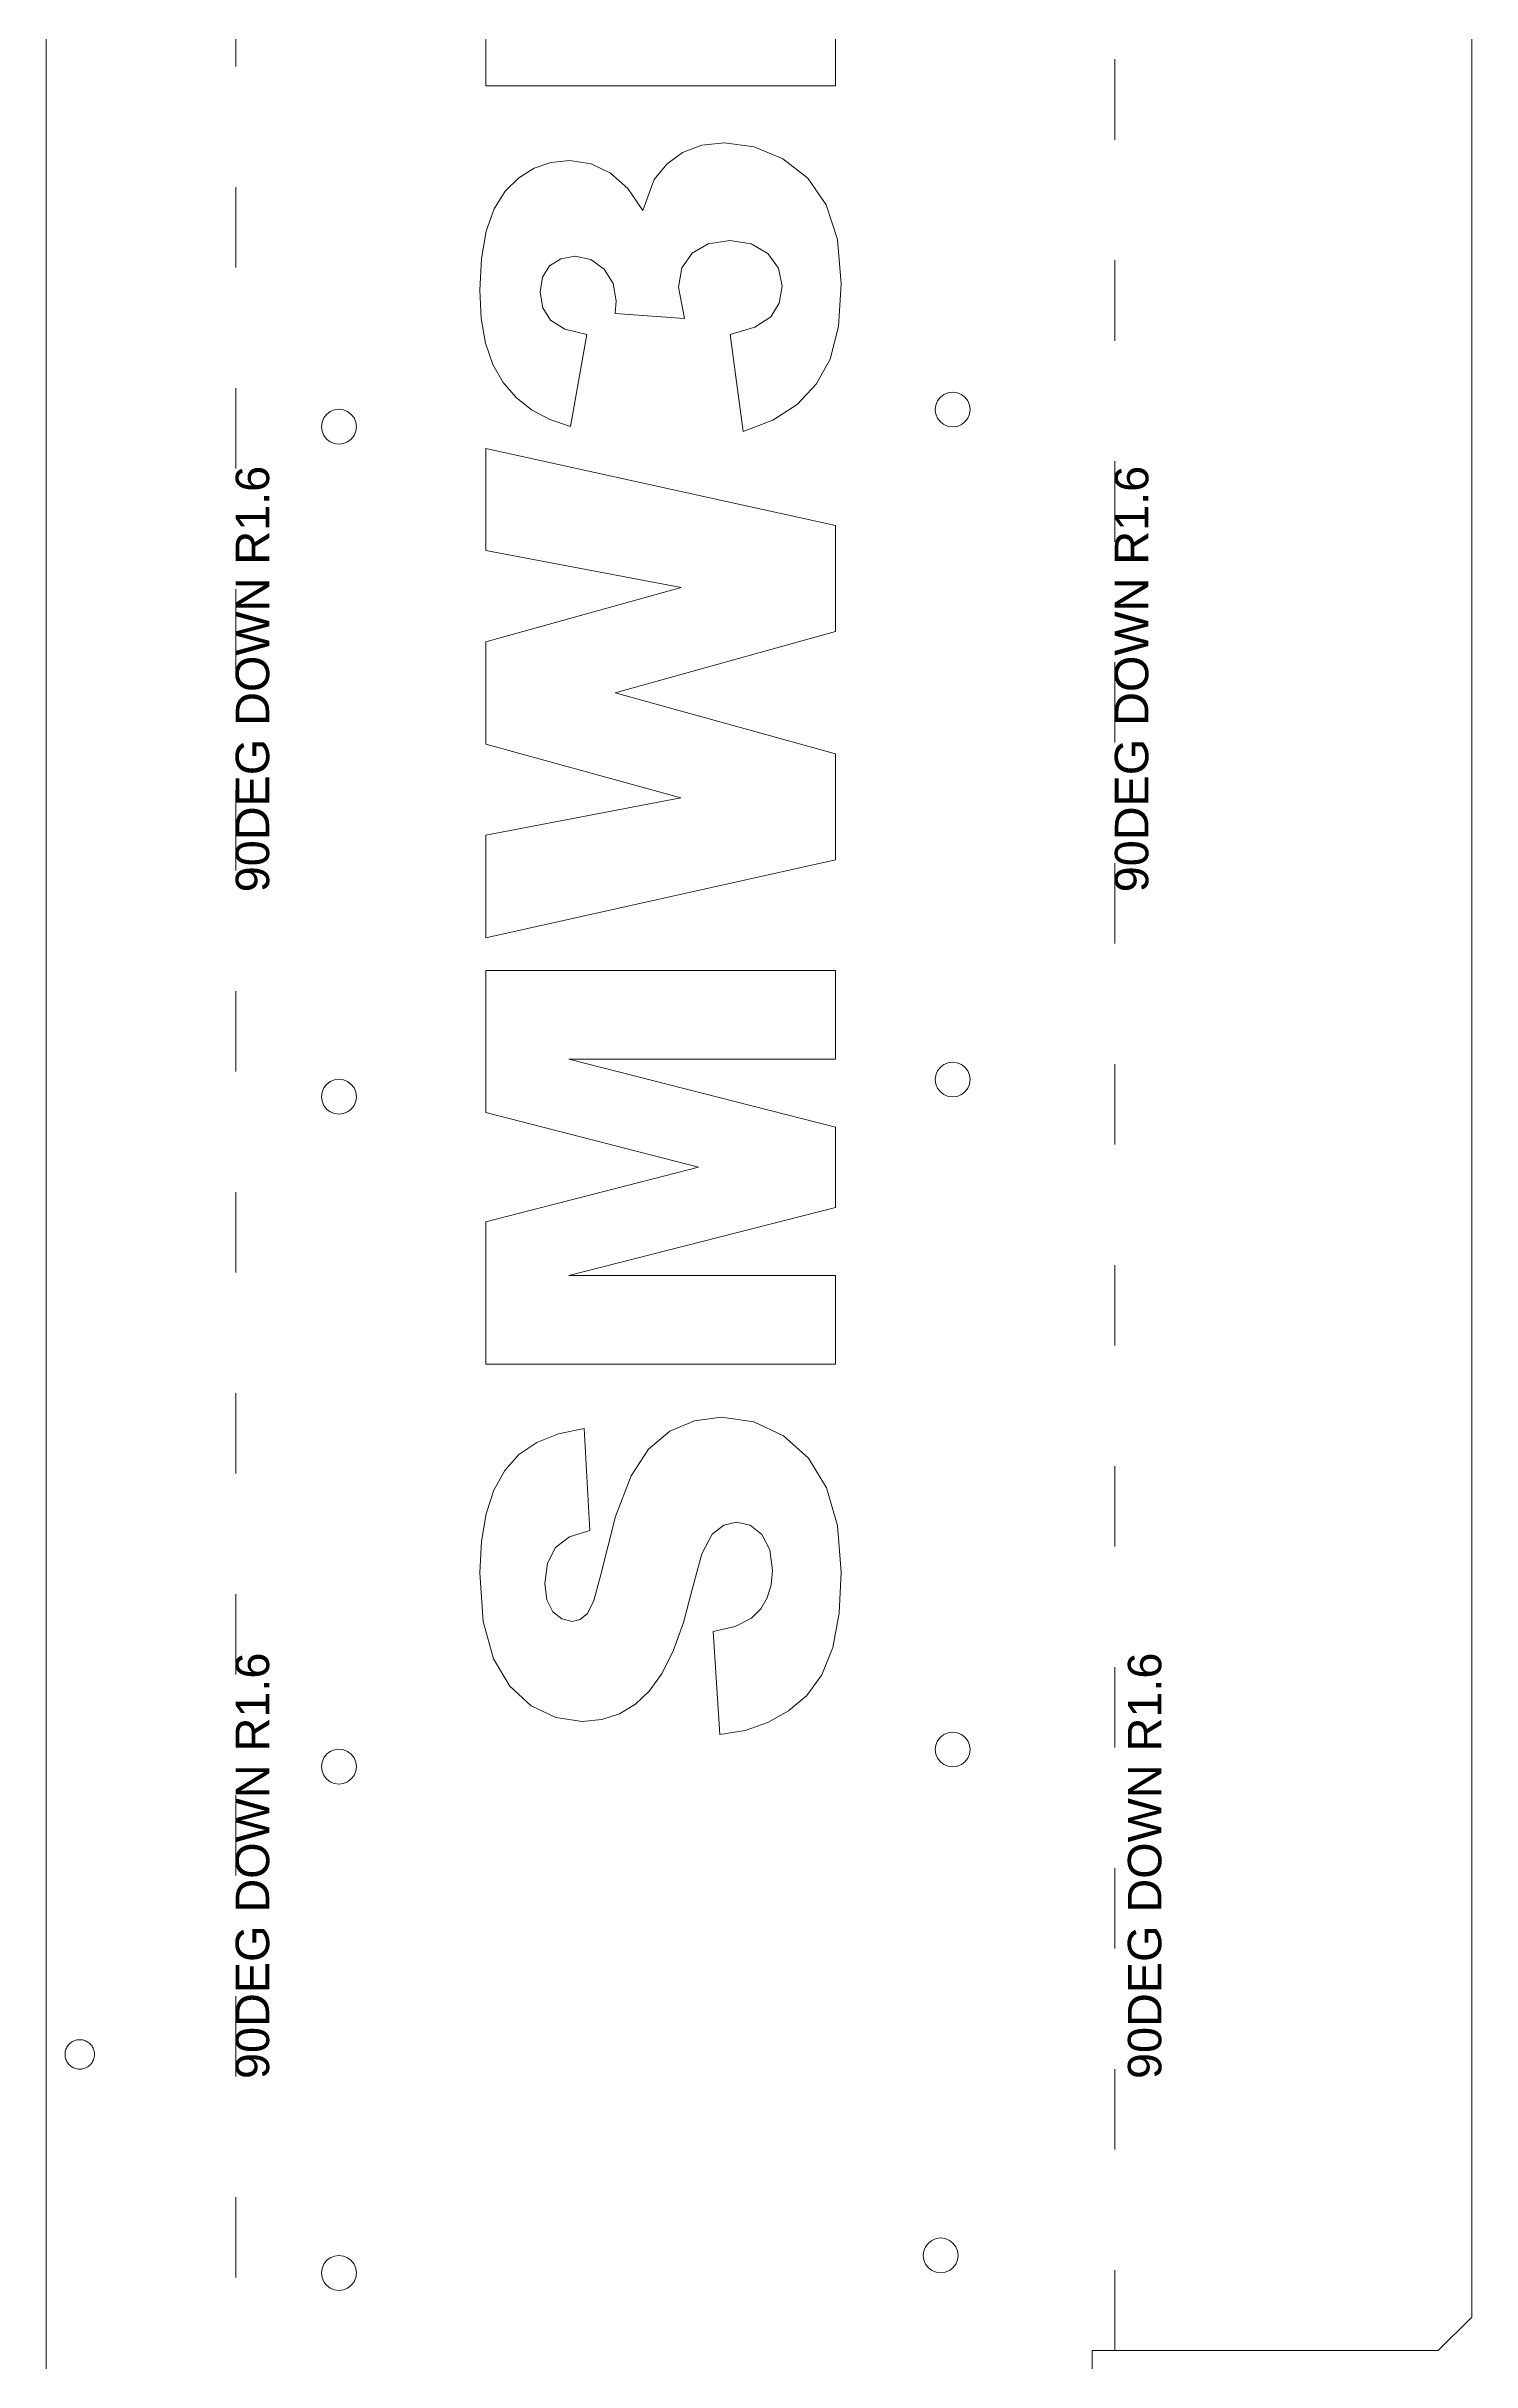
# Model space of a CAD drawing. Extents: x -21 to 705, y 870 to 3200.
# Drawn here: x -21.5 to 191.3, y 2517.8 to 2863.4 of the extents above; entities that cross this region are included whole.
import ezdxf

# ---------------------------------------------------------------- set-up
doc = ezdxf.new("R2010")
doc.units = 0
doc.linetypes.add('ACAD_ISO03W100', pattern=[30, 12, -18])
doc.layers.get('0').update_dxf_attribs({"lineweight": 25, "true_color": 0xffffff})
doc.layers.add('Layer0', color=7, linetype='BYLAYER', lineweight=5)
doc.styles.add('textstyle16', font='')
doc.styles.add('textstyle17', font='')
doc.styles.add('textstyle20', font='')
doc.styles.add('textstyle21', font='')
doc.styles.get('textstyle16').set_extended_font_data('Arial')
doc.styles.get('textstyle17').set_extended_font_data('Arial')
doc.styles.get('textstyle20').set_extended_font_data('Arial')
doc.styles.get('textstyle21').set_extended_font_data('Arial')

msp = doc.modelspace()

# ---------------------------------------------------------------- linework, layer by layer
at = {"layer": 'Layer0', "color": 2, "linetype": 'ACAD_ISO03W100', "true_color": 0xffff00}
for p, q in [((6.78, 3022.36), (6.78, 2495.56)), ((138.05, 2519.46), (138.05, 2954.81))]:
    msp.add_line(p, q, dxfattribs=at)
at = {"layer": 'Layer0'}
for p, q in [((-21.5, 3017.36), (-21.5, 2500.56)), ((191.34, 2524.46), (191.34, 2993.46)), ((44.12, 2873.64), (44.12, 2857.51)), ((96.32, 2873.64), (96.32, 2857.51)), ((44.12, 2857.51), (96.32, 2857.51)), ((76.38, 2848.64), (73.51, 2847.55)), ((79.76, 2849), (76.38, 2848.64)), ((79.76, 2849), (84.22, 2848.4)), ((84.22, 2848.4), (88.5, 2846.61)), ((51.34, 2845.19), (49.06, 2843.76)), ((51.34, 2845.19), (53.85, 2846.04)), ((56.62, 2846.33), (53.85, 2846.04)), ((59.84, 2845.86), (56.62, 2846.33)), ((62.74, 2844.47), (59.84, 2845.86)), ((62.74, 2844.47), (65.31, 2842.15)), ((69.29, 2843.51), (71.15, 2845.82)), ((73.51, 2847.55), (71.15, 2845.82)), ((92.21, 2843.7), (88.5, 2846.61)), ((47.04, 2841.77), (45.37, 2839.14)), ((49.06, 2843.76), (47.04, 2841.77)), ((67.55, 2838.88), (65.31, 2842.15)), ((67.55, 2838.88), (69.29, 2843.51)), ((94.95, 2839.74), (92.21, 2843.7)), ((45.37, 2839.14), (44.18, 2835.8)), ((96.64, 2834.55), (94.95, 2839.74)), ((44.18, 2835.8), (43.47, 2831.75)), ((77.32, 2833.93), (74.92, 2832.53)), ((77.32, 2833.93), (80.54, 2834.4)), ((80.54, 2834.4), (83.75, 2833.91)), ((83.75, 2833.91), (86.24, 2832.46)), ((97.21, 2827.95), (96.64, 2834.55)), ((43.47, 2831.75), (43.23, 2826.99)), ((52.59, 2828.93), (53.66, 2830.62)), ((55.33, 2831.69), (53.66, 2830.62)), ((57.47, 2832.05), (55.33, 2831.69)), ((57.47, 2832.05), (59.79, 2831.57)), ((59.79, 2831.57), (61.78, 2830.14)), ((73.42, 2830.32), (74.92, 2832.53)), ((86.24, 2832.46), (87.84, 2830.27)), ((43.23, 2826.99), (43.45, 2822.79)), ((52.59, 2828.93), (52.24, 2826.71)), ((61.78, 2830.14), (63.14, 2828)), ((63.14, 2828), (63.59, 2825.39)), ((72.92, 2827.45), (73.42, 2830.32)), ((72.92, 2827.45), (73.78, 2822.75)), ((87.84, 2830.27), (88.38, 2827.6)), ((88.38, 2827.6), (87.95, 2825.06)), ((97.21, 2827.95), (96.79, 2821.58)), ((52.24, 2826.71), (52.62, 2824.38)), ((53.79, 2822.54), (52.62, 2824.38)), ((63.59, 2825.39), (63.42, 2823.5)), ((63.42, 2823.5), (73.78, 2822.75)), ((87.95, 2825.06), (86.69, 2823.02)), ((44.1, 2819.1), (43.45, 2822.79)), ((53.79, 2822.54), (55.92, 2821.2)), ((59.22, 2820.37), (55.92, 2821.2)), ((56.76, 2806.66), (59.22, 2820.37)), ((80.62, 2820.37), (84.32, 2821.46)), ((80.62, 2820.37), (82.54, 2805.88)), ((86.69, 2823.02), (84.32, 2821.46)), ((96.79, 2821.58), (95.53, 2816.72)), ((44.1, 2819.1), (45.19, 2815.91)), ((95.53, 2816.72), (93.47, 2812.97)), ((45.19, 2815.91), (46.72, 2813.23)), ((46.72, 2813.23), (48.65, 2811)), ((48.65, 2811), (50.97, 2809.16)), ((90.64, 2809.95), (87, 2807.61)), ((93.47, 2812.97), (90.64, 2809.95)), ((111.24, 2809.18), (111.32, 2809.85)), ((111.32, 2809.85), (111.58, 2810.48)), ((111.58, 2810.48), (112, 2811.02)), ((112, 2811.02), (112.54, 2811.43)), ((112.54, 2811.43), (113.16, 2811.69)), ((113.16, 2811.69), (113.84, 2811.78)), ((113.84, 2811.78), (114.51, 2811.69)), ((114.51, 2811.69), (115.14, 2811.43)), ((115.14, 2811.43), (115.67, 2811.02)), ((115.67, 2811.02), (116.09, 2810.48)), ((116.09, 2810.48), (116.35, 2809.85)), ((116.35, 2809.85), (116.44, 2809.18)), ((19.6, 2806.62), (19.69, 2807.29)), ((19.69, 2805.94), (19.6, 2806.62)), ((19.69, 2807.29), (19.95, 2807.92)), ((19.95, 2807.92), (20.36, 2808.46)), ((20.36, 2808.46), (20.9, 2808.87)), ((20.9, 2808.87), (21.53, 2809.13)), ((21.53, 2809.13), (22.2, 2809.22)), ((22.2, 2809.22), (22.87, 2809.13)), ((22.87, 2809.13), (23.5, 2808.87)), ((23.5, 2808.87), (24.04, 2808.46)), ((24.04, 2808.46), (24.45, 2807.92)), ((24.45, 2807.92), (24.71, 2807.29)), ((24.71, 2807.29), (24.8, 2806.62)), ((24.8, 2806.62), (24.71, 2805.94)), ((50.97, 2809.16), (53.67, 2807.71)), ((53.67, 2807.71), (56.76, 2806.66)), ((87, 2807.61), (82.54, 2805.88)), ((111.32, 2808.5), (111.24, 2809.18)), ((111.58, 2807.88), (111.32, 2808.5)), ((112, 2807.34), (111.58, 2807.88)), ((112.54, 2806.93), (112, 2807.34)), ((113.16, 2806.67), (112.54, 2806.93)), ((113.84, 2806.58), (113.16, 2806.67)), ((114.51, 2806.67), (113.84, 2806.58)), ((115.14, 2806.93), (114.51, 2806.67)), ((115.67, 2807.34), (115.14, 2806.93)), ((116.09, 2807.88), (115.67, 2807.34)), ((116.35, 2808.5), (116.09, 2807.88)), ((116.44, 2809.18), (116.35, 2808.5)), ((19.95, 2805.32), (19.69, 2805.94)), ((20.36, 2804.78), (19.95, 2805.32)), ((20.9, 2804.36), (20.36, 2804.78)), ((21.53, 2804.11), (20.9, 2804.36)), ((22.2, 2804.02), (21.53, 2804.11)), ((22.87, 2804.11), (22.2, 2804.02)), ((23.5, 2804.36), (22.87, 2804.11)), ((24.04, 2804.78), (23.5, 2804.36)), ((24.45, 2805.32), (24.04, 2804.78)), ((24.71, 2805.94), (24.45, 2805.32)), ((44.12, 2803.38), (44.12, 2788.14)), ((96.32, 2791.88), (44.12, 2803.38)), ((96.32, 2776.06), (96.32, 2791.88)), ((44.12, 2788.14), (73.3, 2782.62)), ((73.3, 2782.62), (44.12, 2774.53)), ((96.32, 2776.06), (63.45, 2766.9)), ((44.12, 2759.26), (44.12, 2774.53)), ((63.45, 2766.9), (96.32, 2757.78)), ((73.27, 2751.21), (44.12, 2759.26)), ((96.32, 2741.97), (96.32, 2757.78)), ((44.12, 2745.67), (73.27, 2751.21)), ((44.12, 2745.67), (44.12, 2730.35)), ((96.32, 2741.97), (44.12, 2730.35)), ((44.12, 2725.44), (44.12, 2704.24)), ((96.32, 2725.44), (44.12, 2725.44)), ((96.32, 2712.23), (96.32, 2725.44)), ((56.51, 2712.23), (96.32, 2712.23)), ((96.32, 2702.05), (56.51, 2712.23)), ((111.24, 2709.18), (111.32, 2709.85)), ((111.32, 2709.85), (111.58, 2710.48)), ((111.58, 2710.48), (112, 2711.02)), ((112, 2711.02), (112.54, 2711.43)), ((112.54, 2711.43), (113.16, 2711.69)), ((113.16, 2711.69), (113.84, 2711.78)), ((113.84, 2711.78), (114.51, 2711.69)), ((114.51, 2711.69), (115.14, 2711.43)), ((115.14, 2711.43), (115.67, 2711.02)), ((115.67, 2711.02), (116.09, 2710.48)), ((116.09, 2710.48), (116.35, 2709.85)), ((116.35, 2709.85), (116.44, 2709.18)), ((19.6, 2706.62), (19.69, 2707.29)), ((19.69, 2705.94), (19.6, 2706.62)), ((19.69, 2707.29), (19.95, 2707.92)), ((19.95, 2707.92), (20.36, 2708.46)), ((20.36, 2708.46), (20.9, 2708.87)), ((20.9, 2708.87), (21.53, 2709.13)), ((21.53, 2709.13), (22.2, 2709.22)), ((22.2, 2709.22), (22.87, 2709.13)), ((22.87, 2709.13), (23.5, 2708.87)), ((23.5, 2708.87), (24.04, 2708.46)), ((24.04, 2708.46), (24.45, 2707.92)), ((24.45, 2707.92), (24.71, 2707.29)), ((24.71, 2707.29), (24.8, 2706.62)), ((24.8, 2706.62), (24.71, 2705.94)), ((111.32, 2708.5), (111.24, 2709.18)), ((111.58, 2707.88), (111.32, 2708.5)), ((112, 2707.34), (111.58, 2707.88)), ((112.54, 2706.93), (112, 2707.34)), ((113.16, 2706.67), (112.54, 2706.93)), ((113.84, 2706.58), (113.16, 2706.67)), ((114.51, 2706.67), (113.84, 2706.58)), ((115.14, 2706.93), (114.51, 2706.67)), ((115.67, 2707.34), (115.14, 2706.93)), ((116.09, 2707.88), (115.67, 2707.34)), ((116.35, 2708.5), (116.09, 2707.88)), ((116.44, 2709.18), (116.35, 2708.5)), ((19.95, 2705.32), (19.69, 2705.94)), ((20.36, 2704.78), (19.95, 2705.32)), ((20.9, 2704.36), (20.36, 2704.78)), ((21.53, 2704.11), (20.9, 2704.36)), ((22.2, 2704.02), (21.53, 2704.11)), ((22.87, 2704.11), (22.2, 2704.02)), ((23.5, 2704.36), (22.87, 2704.11)), ((24.04, 2704.78), (23.5, 2704.36)), ((24.45, 2705.32), (24.04, 2704.78)), ((24.71, 2705.94), (24.45, 2705.32)), ((44.12, 2704.24), (75.88, 2696.12)), ((96.32, 2690.09), (96.32, 2702.05)), ((75.88, 2696.12), (44.12, 2687.94)), ((56.51, 2679.93), (96.32, 2690.09)), ((44.12, 2687.94), (44.12, 2666.72)), ((96.32, 2679.93), (56.51, 2679.93)), ((96.32, 2666.72), (96.32, 2679.93)), ((96.32, 2666.72), (44.12, 2666.72)), ((71.61, 2656.7), (75.27, 2658.26)), ((75.27, 2658.26), (79.33, 2658.78)), ((79.33, 2658.78), (84.16, 2658.09)), ((84.16, 2658.09), (88.59, 2656.01)), ((51.77, 2655.01), (49.08, 2653.19)), ((55, 2656.31), (51.77, 2655.01)), ((58.79, 2657.07), (55, 2656.31)), ((59.68, 2641.87), (58.79, 2657.07)), ((68.43, 2653.99), (71.61, 2656.7)), ((92.32, 2652.68), (88.59, 2656.01)), ((46.95, 2650.83), (45.32, 2647.9)), ((49.08, 2653.19), (46.95, 2650.83)), ((68.43, 2653.99), (65.82, 2650.04)), ((92.32, 2652.68), (95.02, 2648.24)), ((45.32, 2647.9), (44.16, 2644.38)), ((63.5, 2643.97), (65.82, 2650.04)), ((95.02, 2648.24), (96.66, 2642.61)), ((44.16, 2644.38), (43.46, 2640.27)), ((63.5, 2643.97), (61.21, 2634.89)), ((56.63, 2640.93), (54.55, 2639.32)), ((56.63, 2640.93), (59.68, 2641.87)), ((77.94, 2641.34), (76.39, 2638.38)), ((77.94, 2641.34), (79.65, 2642.67)), ((79.65, 2642.67), (81.58, 2643.12)), ((81.58, 2643.12), (83.58, 2642.65)), ((85.33, 2641.25), (83.58, 2642.65)), ((85.33, 2641.25), (86.55, 2638.98)), ((96.66, 2642.61), (97.21, 2635.67)), ((43.46, 2640.27), (43.23, 2635.57)), ((52.95, 2633.97), (53.35, 2637.01)), ((53.35, 2637.01), (54.55, 2639.32)), ((74.92, 2633.07), (76.39, 2638.38)), ((86.55, 2638.98), (86.95, 2635.92)), ((43.23, 2635.57), (43.74, 2628.28)), ((53.25, 2631.5), (52.95, 2633.97)), ((61.21, 2634.89), (60.28, 2631.4)), ((86.76, 2633.74), (86.16, 2631.83)), ((86.95, 2635.92), (86.76, 2633.74)), ((96.89, 2629.53), (97.21, 2635.67)), ((54.14, 2629.73), (53.25, 2631.5)), ((60.28, 2631.4), (59.29, 2629.48)), ((74.92, 2633.07), (73.63, 2628.15)), ((85.17, 2630.18), (83.78, 2628.8)), ((86.16, 2631.83), (85.17, 2630.18)), ((43.74, 2628.28), (45.28, 2622.73)), ((55.46, 2628.66), (54.14, 2629.73)), ((57.04, 2628.3), (55.46, 2628.66)), ((58.23, 2628.6), (57.04, 2628.3)), ((59.29, 2629.48), (58.23, 2628.6)), ((72.14, 2623.99), (73.63, 2628.15)), ((78.09, 2626.77), (81.38, 2627.53)), ((79.05, 2611.43), (78.09, 2626.77)), ((83.78, 2628.8), (81.38, 2627.53)), ((95.93, 2624.4), (96.89, 2629.53)), ((70.46, 2620.58), (72.14, 2623.99)), ((95.93, 2624.4), (94.32, 2620.31)), ((45.28, 2622.73), (47.71, 2618.64)), ((68.58, 2617.94), (70.46, 2620.58)), ((94.32, 2620.31), (92.08, 2617.23)), ((47.71, 2618.64), (50.9, 2615.72)), ((66.47, 2615.95), (68.58, 2617.94)), ((89.34, 2614.94), (92.08, 2617.23)), ((54.59, 2613.97), (50.9, 2615.72)), ((58.5, 2613.38), (54.59, 2613.97)), ((58.5, 2613.38), (61.43, 2613.67)), ((61.43, 2613.67), (64.08, 2614.52)), ((64.08, 2614.52), (66.47, 2615.95)), ((86.26, 2613.22), (82.83, 2612.04)), ((86.26, 2613.22), (89.34, 2614.94)), ((21.53, 2609.13), (22.2, 2609.22)), ((22.2, 2609.22), (22.87, 2609.13)), ((82.83, 2612.04), (79.05, 2611.43)), ((111.24, 2609.18), (111.32, 2609.85)), ((111.32, 2609.85), (111.58, 2610.48)), ((111.58, 2610.48), (112, 2611.02)), ((112, 2611.02), (112.54, 2611.43)), ((112.54, 2611.43), (113.16, 2611.69)), ((113.16, 2611.69), (113.84, 2611.78)), ((113.84, 2611.78), (114.51, 2611.69)), ((114.51, 2611.69), (115.14, 2611.43)), ((115.14, 2611.43), (115.67, 2611.02)), ((115.67, 2611.02), (116.09, 2610.48)), ((116.09, 2610.48), (116.35, 2609.85)), ((116.35, 2609.85), (116.44, 2609.18)), ((19.6, 2606.62), (19.69, 2607.29)), ((19.69, 2605.94), (19.6, 2606.62)), ((19.69, 2607.29), (19.95, 2607.92)), ((19.95, 2605.32), (19.69, 2605.94)), ((19.95, 2607.92), (20.36, 2608.46)), ((20.36, 2608.46), (20.9, 2608.87)), ((20.9, 2608.87), (21.53, 2609.13)), ((22.87, 2609.13), (23.5, 2608.87)), ((23.5, 2608.87), (24.04, 2608.46)), ((24.04, 2608.46), (24.45, 2607.92)), ((24.45, 2607.92), (24.71, 2607.29)), ((24.71, 2605.94), (24.45, 2605.32)), ((24.71, 2607.29), (24.8, 2606.62)), ((24.8, 2606.62), (24.71, 2605.94)), ((111.32, 2608.5), (111.24, 2609.18)), ((111.58, 2607.88), (111.32, 2608.5)), ((112, 2607.34), (111.58, 2607.88)), ((112.54, 2606.93), (112, 2607.34)), ((113.16, 2606.67), (112.54, 2606.93)), ((113.84, 2606.58), (113.16, 2606.67)), ((114.51, 2606.67), (113.84, 2606.58)), ((115.14, 2606.93), (114.51, 2606.67)), ((115.67, 2607.34), (115.14, 2606.93)), ((116.09, 2607.88), (115.67, 2607.34)), ((116.35, 2608.5), (116.09, 2607.88)), ((116.44, 2609.18), (116.35, 2608.5)), ((20.36, 2604.78), (19.95, 2605.32)), ((20.9, 2604.36), (20.36, 2604.78)), ((21.53, 2604.11), (20.9, 2604.36)), ((22.2, 2604.02), (21.53, 2604.11)), ((22.87, 2604.11), (22.2, 2604.02)), ((23.5, 2604.36), (22.87, 2604.11)), ((24.04, 2604.78), (23.5, 2604.36)), ((24.45, 2605.32), (24.04, 2604.78)), ((-18.56, 2564.43), (-18.62, 2564.27)), ((-18.5, 2564.59), (-18.56, 2564.43)), ((-18.42, 2564.74), (-18.5, 2564.59)), ((-18.33, 2564.89), (-18.42, 2564.74)), ((-18.23, 2565.03), (-18.33, 2564.89)), ((-18.12, 2565.16), (-18.23, 2565.03)), ((-17.99, 2565.29), (-18.12, 2565.16)), ((-17.86, 2565.4), (-17.99, 2565.29)), ((-17.72, 2565.5), (-17.86, 2565.4)), ((-17.58, 2565.59), (-17.72, 2565.5)), ((-17.42, 2565.67), (-17.58, 2565.59)), ((-17.26, 2565.73), (-17.42, 2565.67)), ((-17.1, 2565.79), (-17.26, 2565.73)), ((-16.93, 2565.83), (-17.1, 2565.79)), ((-16.76, 2565.86), (-16.93, 2565.83)), ((-16.59, 2565.87), (-16.76, 2565.86)), ((-16.42, 2565.87), (-16.59, 2565.87)), ((-16.24, 2565.86), (-16.42, 2565.87)), ((-16.07, 2565.83), (-16.24, 2565.86)), ((-15.9, 2565.79), (-16.07, 2565.83)), ((-15.74, 2565.74), (-15.9, 2565.79)), ((-15.58, 2565.67), (-15.74, 2565.74)), ((-15.43, 2565.59), (-15.58, 2565.67)), ((-15.28, 2565.5), (-15.43, 2565.59)), ((-15.14, 2565.4), (-15.28, 2565.5)), ((-15.01, 2565.29), (-15.14, 2565.4)), ((-14.89, 2565.17), (-15.01, 2565.29)), ((-14.77, 2565.04), (-14.89, 2565.17)), ((-14.67, 2564.9), (-14.77, 2565.04)), ((-14.58, 2564.75), (-14.67, 2564.9)), ((-14.5, 2564.59), (-14.58, 2564.75)), ((-14.44, 2564.44), (-14.5, 2564.59)), ((-14.38, 2564.27), (-14.44, 2564.44)), ((-18.69, 2563.93), (-18.7, 2563.76)), ((-18.7, 2563.76), (-18.7, 2563.58)), ((-18.7, 2563.58), (-18.68, 2563.41)), ((-18.66, 2564.1), (-18.69, 2563.93)), ((-18.68, 2563.41), (-18.66, 2563.24)), ((-18.62, 2564.27), (-18.66, 2564.1)), ((-18.66, 2563.24), (-18.62, 2563.07)), ((-18.62, 2563.07), (-18.56, 2562.91)), ((-18.56, 2562.91), (-18.5, 2562.75)), ((-18.5, 2562.75), (-18.42, 2562.59)), ((-18.42, 2562.59), (-18.33, 2562.45)), ((-18.33, 2562.45), (-18.23, 2562.31)), ((-18.23, 2562.31), (-18.11, 2562.18)), ((-18.11, 2562.18), (-17.99, 2562.05)), ((-17.99, 2562.05), (-17.86, 2561.94)), ((-17.86, 2561.94), (-17.72, 2561.84)), ((-17.72, 2561.84), (-17.57, 2561.75)), ((-17.57, 2561.75), (-17.42, 2561.67)), ((-17.42, 2561.67), (-17.26, 2561.61)), ((-17.26, 2561.61), (-17.1, 2561.55)), ((-17.1, 2561.55), (-16.93, 2561.51)), ((-16.93, 2561.51), (-16.76, 2561.49)), ((-16.76, 2561.49), (-16.58, 2561.47)), ((-16.58, 2561.47), (-16.41, 2561.47)), ((-16.41, 2561.47), (-16.24, 2561.49)), ((-16.24, 2561.49), (-16.07, 2561.51)), ((-16.07, 2561.51), (-15.9, 2561.55)), ((-15.9, 2561.55), (-15.74, 2561.61)), ((-15.74, 2561.61), (-15.58, 2561.67)), ((-15.58, 2561.67), (-15.42, 2561.75)), ((-15.42, 2561.75), (-15.28, 2561.84)), ((-15.28, 2561.84), (-15.14, 2561.95)), ((-15.14, 2561.95), (-15.01, 2562.06)), ((-15.01, 2562.06), (-14.88, 2562.18)), ((-14.88, 2562.18), (-14.77, 2562.31)), ((-14.77, 2562.31), (-14.67, 2562.45)), ((-14.67, 2562.45), (-14.58, 2562.6)), ((-14.58, 2562.6), (-14.5, 2562.75)), ((-14.5, 2562.75), (-14.44, 2562.91)), ((-14.44, 2562.91), (-14.38, 2563.08)), ((-14.34, 2564.1), (-14.38, 2564.27)), ((-14.38, 2563.08), (-14.34, 2563.24)), ((-14.32, 2563.93), (-14.34, 2564.1)), ((-14.34, 2563.24), (-14.31, 2563.42)), ((-14.3, 2563.76), (-14.32, 2563.93)), ((-14.31, 2563.42), (-14.3, 2563.59)), ((-14.3, 2563.59), (-14.3, 2563.76)), ((20.36, 2532.89), (20.9, 2533.3)), ((20.9, 2533.3), (21.53, 2533.56)), ((21.53, 2533.56), (22.2, 2533.65)), ((22.2, 2533.65), (22.87, 2533.56)), ((22.87, 2533.56), (23.5, 2533.3)), ((23.5, 2533.3), (24.04, 2532.89)), ((109.44, 2533.67), (109.53, 2534.34)), ((109.53, 2533), (109.44, 2533.67)), ((109.53, 2534.34), (109.79, 2534.97)), ((109.79, 2534.97), (110.21, 2535.51)), ((110.21, 2535.51), (110.74, 2535.92)), ((110.74, 2535.92), (111.37, 2536.18)), ((111.37, 2536.18), (112.04, 2536.27)), ((112.04, 2536.27), (112.72, 2536.18)), ((112.72, 2536.18), (113.34, 2535.92)), ((113.34, 2535.92), (113.88, 2535.51)), ((113.88, 2535.51), (114.3, 2534.97)), ((114.3, 2534.97), (114.56, 2534.34)), ((114.56, 2534.34), (114.64, 2533.67)), ((114.64, 2533.67), (114.56, 2533)), ((19.6, 2531.05), (19.69, 2531.72)), ((19.69, 2530.37), (19.6, 2531.05)), ((19.69, 2531.72), (19.95, 2532.35)), ((19.95, 2529.75), (19.69, 2530.37)), ((19.95, 2532.35), (20.36, 2532.89)), ((20.36, 2529.21), (19.95, 2529.75)), ((24.04, 2532.89), (24.45, 2532.35)), ((24.45, 2529.75), (24.04, 2529.21)), ((24.45, 2532.35), (24.71, 2531.72)), ((24.71, 2530.37), (24.45, 2529.75)), ((24.71, 2531.72), (24.8, 2531.05)), ((24.8, 2531.05), (24.71, 2530.37)), ((109.79, 2532.37), (109.53, 2533)), ((110.21, 2531.83), (109.79, 2532.37)), ((110.74, 2531.42), (110.21, 2531.83)), ((111.37, 2531.16), (110.74, 2531.42)), ((112.04, 2531.07), (111.37, 2531.16)), ((112.72, 2531.16), (112.04, 2531.07)), ((113.34, 2531.42), (112.72, 2531.16)), ((113.88, 2531.83), (113.34, 2531.42)), ((114.3, 2532.37), (113.88, 2531.83)), ((114.56, 2533), (114.3, 2532.37)), ((20.9, 2528.8), (20.36, 2529.21)), ((21.53, 2528.54), (20.9, 2528.8)), ((22.2, 2528.45), (21.53, 2528.54)), ((22.87, 2528.54), (22.2, 2528.45)), ((23.5, 2528.8), (22.87, 2528.54)), ((24.04, 2529.21), (23.5, 2528.8)), ((186.34, 2519.46), (191.34, 2524.46)), ((138.05, 2519.46), (134.67, 2519.46)), ((134.67, 2519.46), (134.67, 2516.16)), ((186.34, 2519.46), (138.05, 2519.46))]:
    msp.add_line(p, q, dxfattribs=at)

# ---------------------------------------------------------------- texts
at = {"char_height": 1, "attachment_point": 1, "rotation": 90}
for insert, style in [((6.78, 2737.13), 'textstyle17'), ((138.05, 2737.13), 'textstyle16'), ((6.78, 2560), 'textstyle21'), ((140, 2560), 'textstyle20')]:
    msp.add_mtext('\\H5;90DEG DOWN R1.6', dxfattribs=dict(at, insert=insert, style=style))

doc.saveas('drawing.dxf')
